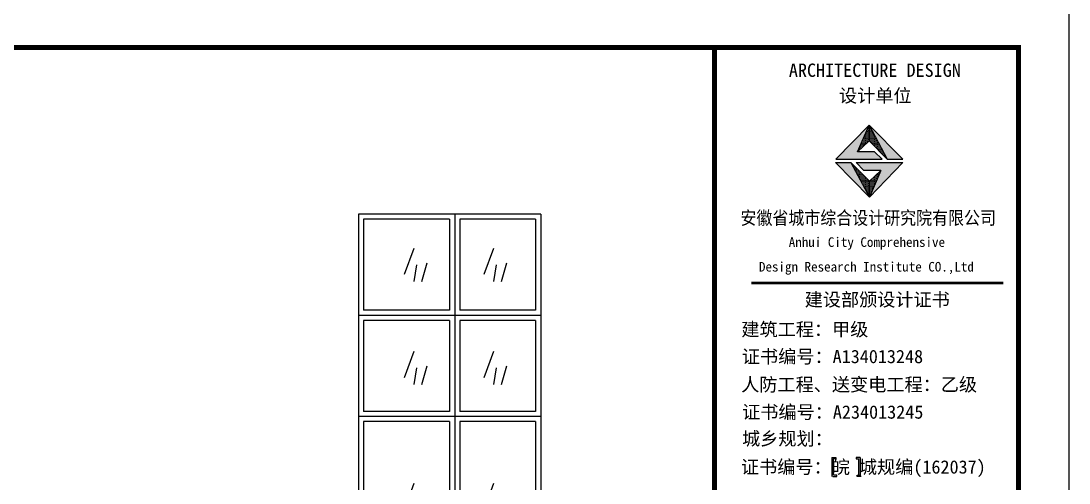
# Model space of a CAD drawing. Extents: x 185245 to 2288779, y -19957 to 815000.
# Drawn here: x 2016583 to 2037298, y 357353 to 366488 of the extents above; entities that cross this region are included whole.
import ezdxf

# ---------------------------------------------------------------- set-up
doc = ezdxf.new("R2010")
doc.units = 0
doc.header["$LTSCALE"] = 1000
doc.header["$MEASUREMENT"] = 0
for name, color, linetype in [('PUB_TITLE', 4, 'Continuous'), ('WINDOW', 4, 'Continuous'), ('图框', 4, 'Continuous')]:
    doc.layers.add(name, color=color, linetype=linetype)
doc.styles.add('黑体', font='simhei.ttf')

# ---------------------------------------------------------------- blocks, each defined once
blk = doc.blocks.new('FA2')
at = {"color": 4}
for p, q in [((1953640, 324320), (1951840, 324320)), ((1951840, 324320), (1951840, 318720)), ((1952790, 324320), (1952790, 318720)), ((1953640, 324320), (1953640, 318720)), ((1951890, 324270), (1951890, 323370)), ((1952740, 324270), (1951890, 324270)), ((1952740, 324270), (1952740, 323370)), ((1953590, 324270), (1952840, 324270)), ((1952840, 324270), (1952840, 323370)), ((1953590, 324270), (1953590, 323370)), ((1952740, 323370), (1951890, 323370)), ((1953590, 323370), (1952840, 323370)), ((1953640, 323320), (1951840, 323320)), ((1952740, 323270), (1951890, 323270)), ((1951890, 323270), (1951890, 322370)), ((1952740, 323270), (1952740, 322370)), ((1953590, 323270), (1952840, 323270)), ((1952840, 323270), (1952840, 322370)), ((1953590, 323270), (1953590, 322370)), ((1951840, 323220), (1951840, 318720)), ((1952790, 323220), (1952790, 318720)), ((1953640, 323220), (1953640, 318720)), ((1952740, 322370), (1951890, 322370)), ((1953590, 322370), (1952840, 322370)), ((1953640, 322320), (1951840, 322320)), ((1953640, 322320), (1951840, 322320)), ((1953640, 322320), (1951840, 322320)), ((1953640, 322320), (1951840, 322320)), ((1953640, 322320), (1951840, 322320)), ((1952740, 322270), (1951890, 322270)), ((1951890, 322270), (1951890, 320870)), ((1952740, 322270), (1952740, 320870)), ((1953590, 322270), (1952840, 322270)), ((1952840, 322270), (1952840, 320870)), ((1953590, 322270), (1953590, 320870)), ((1953640, 320820), (1951840, 320820)), ((1953640, 320820), (1951840, 320820)), ((1953640, 320820), (1951840, 320820)), ((1953640, 320820), (1951840, 320820)), ((1952740, 320870), (1951890, 320870)), ((1953590, 320870), (1952840, 320870)), ((1951890, 320770), (1951890, 319870)), ((1952740, 320770), (1951890, 320770)), ((1952740, 320770), (1952740, 319870)), ((1953590, 320770), (1952840, 320770)), ((1952840, 320770), (1952840, 319870)), ((1953590, 320770), (1953590, 319870)), ((1952740, 319870), (1951890, 319870)), ((1953590, 319870), (1952840, 319870)), ((1953640, 319820), (1951840, 319820)), ((1953640, 319820), (1951840, 319820)), ((1952740, 319770), (1951890, 319770)), ((1951890, 319770), (1951890, 318770)), ((1952740, 319770), (1952740, 318770)), ((1953590, 319770), (1952840, 319770)), ((1952840, 319770), (1952840, 318770)), ((1953590, 319770), (1953590, 318770)), ((1951840, 318720), (1953640, 318720)), ((1951890, 318770), (1952740, 318770)), ((1952840, 318770), (1953590, 318770))]:
    blk.add_line(p, q, dxfattribs=at)
at = {"layer": 'WINDOW', "color": 0}
for p, q in [((1952294, 323726, 0), (1952389, 323985, 0)), ((1953082, 323726, 0), (1953177, 323985, 0)), ((1952389, 323656, 0), (1952414, 323820, 0)), ((1952464, 323656, 0), (1952518, 323840, 0)), ((1953177, 323656, 0), (1953202, 323820, 0)), ((1953252, 323656, 0), (1953306, 323840, 0)), ((1952294, 322706, 0), (1952389, 322965, 0)), ((1953082, 322706, 0), (1953177, 322965, 0)), ((1952389, 322637, 0), (1952414, 322801, 0)), ((1952464, 322637, 0), (1952518, 322821, 0)), ((1953177, 322637, 0), (1953202, 322801, 0)), ((1953252, 322637, 0), (1953306, 322821, 0)), ((1952294, 321404, 0), (1952389, 321663, 0)), ((1953082, 321404, 0), (1953177, 321663, 0)), ((1952464, 321335, 0), (1952518, 321519, 0)), ((1953252, 321335, 0), (1953306, 321519, 0)), ((1952389, 321335, 0), (1952414, 321499, 0)), ((1953177, 321335, 0), (1953202, 321499, 0)), ((1952294, 320230, 0), (1952389, 320489, 0)), ((1953082, 320230, 0), (1953177, 320489, 0)), ((1952389, 320160, 0), (1952414, 320324, 0)), ((1952464, 320160, 0), (1952518, 320344, 0)), ((1953177, 320160, 0), (1953202, 320324, 0)), ((1953252, 320160, 0), (1953306, 320344, 0))]:
    blk.add_line(p, q, dxfattribs=at)

msp = doc.modelspace()

# ---------------------------------------------------------------- hatches: boundary and pattern name
at = {"layer": '图框'}
for color, points in [(1, [(2033119.6, 363902.6), (2033347.2, 364430.6), (2032690.8, 363756), (2033604.8, 363756), (2033453.1, 363902.6)]), (1, [(2033705.8, 363753.2), (2034015.2, 363753.2), (2033347.2, 364430.6)]), (1, [(2032986.8, 363688.1), (2032683.4, 363688.1), (2033356.1, 363004.8)]), (1, [(2033091.5, 363690.2), (2033240.7, 363533.6), (2033578.7, 363533.6), (2033356.1, 363004.8), (2034015.7, 363690.2)]), (4, [(2032634.5, 357832), (2032685.8, 357832), (2032685.8, 357857.6), (2032662.2, 357857.6), (2032606.9, 357857.6), (2032606.9, 357485.2), (2032662.2, 357485.2), (2032685.8, 357485.2), (2032685.8, 357510.9), (2032634.5, 357510.9)]), (4, [(2033139.5, 357510.9), (2033088.3, 357510.9), (2033088.3, 357485.2), (2033111.9, 357485.2), (2033167.2, 357485.2), (2033167.2, 357857.6), (2033111.9, 357857.6), (2033088.3, 357857.6), (2033088.3, 357832), (2033139.5, 357832)])]:
    msp.add_hatch(color=color, dxfattribs=at).paths.add_polyline_path(points)
h = msp.add_hatch(dxfattribs=at)
h.set_pattern_fill('DOTS', color=256, scale=300, style=0)
h.set_pattern_definition([(0, (-246015.61, 1225480.487), (9.375, 18.75), [0, -18.75])])
h.paths.add_polyline_path([(2033356.1, 363004.8), (2033356.1, 363319.8), (2032986.8, 363688.1)])
h.paths.add_polyline_path([(2033578.7, 363533.6), (2033356.1, 363319.8), (2033356.1, 363004.8)])
h.paths.add_polyline_path([(2033347.2, 364430.6), (2033347.2, 364120.1), (2033705.8, 363753.2)])
h.paths.add_polyline_path([(2033347.2, 364120.1), (2033347.2, 364430.6), (2033119.6, 363902.6)])

# ---------------------------------------------------------------- linework, layer by layer
at = {"layer": 'PUB_TITLE', "elevation": 0}
msp.add_lwpolyline([(1962998, 324962.7), (2037298, 324962.7), (2037298, 366962.7), (1962998, 366962.7)], close=True, dxfattribs=at)
at = {"layer": 'PUB_TITLE', "const_width": 100, "elevation": 0}
msp.add_lwpolyline([(1965498, 325962.7), (2036298, 325962.7), (2036298, 365962.7), (1965498, 365962.7)], close=True, dxfattribs=at)
at = {"layer": '图框'}
for p, q in [((2033119.6, 363902.6, 0), (2033347.2, 364430.6, 0)), ((2033347.2, 364430.6, 0), (2033705.8, 363753.2, 0)), ((2033356.1, 363004.8, 0), (2032683.4, 363688.1, 0)), ((2032683.4, 363688.1, 0), (2032986.8, 363688.1, 0)), ((2033356.1, 363004.8, 0), (2032683.4, 363688.1, 0)), ((2032683.4, 363688.1, 0), (2032986.8, 363688.1, 0)), ((2032683.4, 363688.1, 0), (2032986.8, 363688.1, 0)), ((2033356.1, 363319.8, 0), (2032986.8, 363688.1, 0)), ((2033091.5, 363690.2, 0), (2034015.7, 363690.2, 0)), ((2033240.7, 363533.6, 0), (2033091.5, 363690.2, 0)), ((2034015.7, 363690.2, 0), (2033356.1, 363004.8, 0)), ((2033578.7, 363533.6, 0), (2033240.7, 363533.6, 0)), ((2033356.1, 363319.8, 0), (2033578.7, 363533.6, 0)), ((2033578.7, 363533.6, 0), (2033356.1, 363004.8, 0)), ((2033356.1, 363004.8, 0), (2033356.1, 363319.8, 0)), ((2033356.1, 363004.8, 0), (2033356.1, 363319.8, 0)), ((2033356.1, 363004.8, 0), (2033356.1, 363319.8, 0))]:
    msp.add_line(p, q, dxfattribs=at)
at = {"layer": '图框', "color": 1}
for p, q in [((2033356.1, 363004.8, 0), (2032683.4, 363688.1, 0)), ((2032986.8, 363688.1, 0), (2033356.1, 363004.8, 0))]:
    msp.add_line(p, q, dxfattribs=at)
at = {"layer": '图框', "color": 4}
for p, q in [((2032606.9, 357857.6, 0), (2032662.2, 357857.6, 0)), ((2032606.9, 357857.6, 0), (2032606.9, 357485.2, 0)), ((2032685.8, 357832, 0), (2032634.5, 357832, 0)), ((2032634.5, 357832, 0), (2032634.5, 357510.9, 0)), ((2032662.2, 357857.6, 0), (2032685.8, 357857.6, 0)), ((2032685.8, 357857.6, 0), (2032685.8, 357832, 0)), ((2033111.9, 357857.6, 0), (2033088.3, 357857.6, 0)), ((2033088.3, 357857.6, 0), (2033088.3, 357832, 0)), ((2033088.3, 357832, 0), (2033139.5, 357832, 0)), ((2033167.2, 357857.6, 0), (2033111.9, 357857.6, 0)), ((2033139.5, 357832, 0), (2033139.5, 357510.9, 0)), ((2033167.2, 357857.6, 0), (2033167.2, 357485.2, 0)), ((2032629.9, 357485.2, 0), (2032685.1, 357485.2, 0)), ((2032708.8, 357510.9, 0), (2032657.5, 357510.9, 0)), ((2032685.1, 357485.2, 0), (2032708.8, 357485.2, 0)), ((2032708.8, 357485.2, 0), (2032708.8, 357510.9, 0)), ((2033111.2, 357485.2, 0), (2033111.2, 357510.9, 0)), ((2033111.2, 357510.9, 0), (2033162.5, 357510.9, 0)), ((2033134.9, 357485.2, 0), (2033111.2, 357485.2, 0)), ((2033190.1, 357485.2, 0), (2033134.9, 357485.2, 0))]:
    msp.add_line(p, q, dxfattribs=at)
at = {"layer": '图框', "color": 4, "elevation": 0}
for points, const_width in [([(2030288.8, 365962.7), (2030288.8, 325962.7)], 98.6), ([(2031017.5, 361306.7), (2035997.5, 361306.7)], 49.8)]:
    msp.add_lwpolyline(points, dxfattribs=dict(at, const_width=const_width))
at = {"layer": '图框', "elevation": 0}
for points in [[(2033453.1, 363902.6), (2033119.6, 363902.6), (2033347.2, 364120.1), (2033705.8, 363753.2), (2034015.2, 363753.2), (2033347.2, 364430.6), (2032690.8, 363756), (2033604.8, 363756), (2033453.1, 363902.6)], [(2033347.2, 364430.6), (2033347.2, 364120.1)]]:
    msp.add_lwpolyline(points, dxfattribs=at)

# ---------------------------------------------------------------- block references
at = {"xscale": 2, "yscale": 2, "zscale": 2}
msp.add_blockref('FA2', (-1880424.2, -285972.4), dxfattribs=at)

# ---------------------------------------------------------------- texts
at = {"layer": '图框', "color": 4, "style": '黑体'}
for s, height, p in [('ARCHITECTURE DESIGN', 262.944, (2031760.5, 365383, 0)), ('设计单位', 262.94, (2032751.9, 364879.4, 0)), ('Anhui City Comprehensive ', 189.24, (2031757.9, 362021.2, 0)), (' Design Research Institute CO.,Ltd', 189.24, (2031040.5, 361534.2, 0)), ('建设部颁设计证书', 262.94, (2032073, 360848.1, 0)), (' 建筑工程：甲级', 262.94, (2030641.7, 360258.8, 0)), ('证书编号：A134013248', 262.944, (2030832, 359723, 0)), ('人防工程、送变电工程：乙级', 262.944, (2030818.1, 359169.3, 0)), ('证书编号：A234013245', 262.944, (2030836.7, 358625.1, 0)), ('城乡规划：', 262.94, (2030834.8, 358099.8, 0)), ('证书编号：皖 城规编(162037)', 262.944, (2030813.8, 357539.7, 0))]:
    msp.add_text(s, height=height, dxfattribs=at).set_placement(p)
at = {"layer": '图框', "color": 4, "style": '黑体', "width": 0.88}
msp.add_text('安徽省城市综合设计研究院有限公司', height=262.944, dxfattribs=at).set_placement((2030803.7, 362463.1, 0))

doc.saveas('drawing.dxf')
